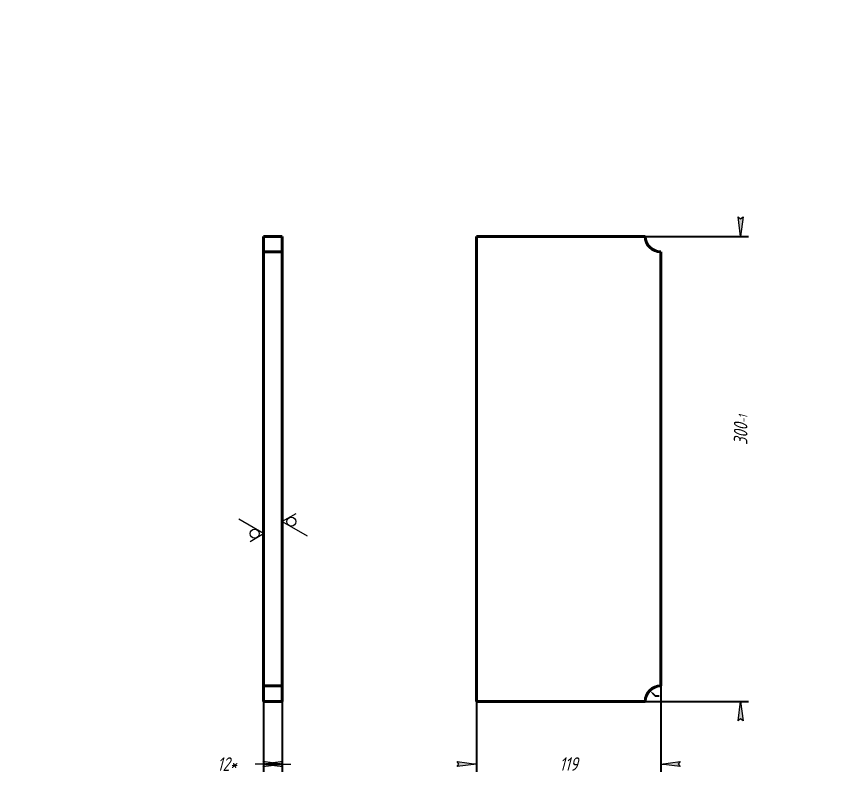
# Model space of a CAD drawing. Header units: millimetres. Extents: x 0 to 210, y 0 to 297.
# Drawn here: x 0 to 210, y 101 to 297 of the extents above; entities that cross this region are included whole.
import ezdxf

# ---------------------------------------------------------------- set-up
doc = ezdxf.new("R2010")
doc.units = ezdxf.units.MM
doc.linetypes.add('K5LT_BASIC', pattern=[0])
doc.linetypes.add('K5LT_THIN', pattern=[0])
doc.layers.add('Системный слой', color=7, linetype='Continuous')
doc.styles.add('KDIMTEXTSTYLE', font='GOST_AU.SHX', dxfattribs={"width": 0.96, "oblique": 15, "height": 5})
doc.dimstyles.new('KDIMSTYLE (0.40)', dxfattribs={"dimtxt": 5, "dimasz": 1, "dimexe": 2, "dimexo": 0.0625, "dimgap": 1, "dimtad": 1, "dimlfac": 2.5, "dimtxsty": 'KDIMTEXTSTYLE', "dimsah": 1, "dimcen": 0.09, "dimdle": 1, "dimadec": 0, "dimazin": 0, "dimtfac": 0.667, "dimtmove": 0, "dimatfit": 3, "dimfxl": 1, "dimtvp": 1, "dimtolj": 1, "dimtzin": 0, "dimarcsym": 0})

# ---------------------------------------------------------------- blocks, each defined once
blk = doc.blocks.new('KDIMARROW_02')
at = {"layer": 'Системный слой'}
blk.add_hatch(color=0, dxfattribs=at).paths.add_polyline_path([(4.5, 0), (5, 0.66), (0, 0), (5, -0.66)])
at = {"layer": 'Системный слой', "color": 0, "linetype": 'K5LT_THIN', "lineweight": 18}
for p, q in [((0, 0), (-1, 0)), ((5, 0.66), (0, 0)), ((0, 0), (5, -0.66)), ((0, 0), (7, 0)), ((4.5, 0), (5, 0.66)), ((5, -0.66), (4.5, 0))]:
    blk.add_line(p, q, dxfattribs=at)
blk = doc.blocks.new('U0')
at = {"layer": 'Системный слой', "color": 7, "linetype": 'K5LT_THIN', "lineweight": 18}
for p, q in [((63.86, 163.5), (57.45, 167.19)), ((60.36, 161.48), (63.86, 163.5))]:
    blk.add_line(p, q, dxfattribs=at)
blk.add_arc((61.52, 163.5), 1.17, 0, 360, dxfattribs=at)
blk = doc.blocks.new('U1')
at = {"layer": 'Системный слой', "color": 7, "linetype": 'K5LT_THIN', "lineweight": 18}
for p, q in [((72.16, 168.62), (68.66, 166.6)), ((68.66, 166.6), (75.06, 162.9))]:
    blk.add_line(p, q, dxfattribs=at)
blk.add_arc((70.99, 166.6), 1.17, 0, 360, dxfattribs=at)
blk = doc.blocks.new('KDIMARROW_01')
at = {"layer": 'Системный слой'}
blk.add_hatch(color=0, dxfattribs=at).paths.add_polyline_path([(-5, -0.66), (0, 0), (-5, 0.66), (-4.5, 0)])
at = {"layer": 'Системный слой', "color": 0, "linetype": 'K5LT_THIN', "lineweight": 18}
for p, q in [((-4.5, 0), (-5, 0.66)), ((-5, 0.66), (0, 0)), ((0, 0), (-5, -0.66)), ((-5, -0.66), (-4.5, 0)), ((0, 0), (-1, 0))]:
    blk.add_line(p, q, dxfattribs=at)

msp = doc.modelspace()

# ---------------------------------------------------------------- linework, layer by layer
at = {"layer": 'Системный слой', "color": 150, "linetype": 'K5LT_BASIC', "lineweight": 40, "true_color": 0x0080ff}
for p, q in [((63.8551, 240.2), (68.6551, 240.2)), ((63.8551, 236.2), (63.8551, 240.2)), ((68.6551, 236.2), (68.6551, 240.2)), ((118.7787, 240.2), (162.3787, 240.2)), ((118.7787, 120.2), (118.7787, 240.2)), ((63.8551, 236.2), (63.8551, 124.2)), ((63.8551, 236.2), (68.6551, 236.2)), ((68.6551, 236.2), (68.6551, 124.2)), ((166.3787, 236.2), (166.3787, 124.2)), ((63.8551, 124.2), (68.6551, 124.2)), ((63.8551, 120.2), (63.8551, 124.2)), ((68.6551, 120.2), (68.6551, 124.2)), ((63.8551, 120.2), (68.6551, 120.2)), ((162.3787, 120.2), (118.7787, 120.2))]:
    msp.add_line(p, q, dxfattribs=at)
for centre, start, end in [((166.3787, 240.2), 180, 270), ((166.3787, 120.2), 90, 180)]:
    msp.add_arc(centre, 4, start, end, dxfattribs=at)

# ---------------------------------------------------------------- block references
at = {"layer": 'Системный слой'}
for name in ['U1', 'U0']:
    msp.add_blockref(name, (0, 0), dxfattribs=at)

# ---------------------------------------------------------------- dimensions: what is measured, and where the dimension line sits
at = {"layer": 'Системный слой', "color": 7}
msp.add_linear_dim(base=(187, 120.2), p1=(162.3787, 240.2), p2=(162.3787, 120.2), angle=90, location=(187, 190.2), dimstyle='KDIMSTYLE (0.40)', override={"dimexo": 0, "dimpost": '\\H3.5;\\W0.965;\\Q15;<>\\H0.65x;\\S^-1;\\H1.5x;', "dimblk1": 'KDIMARROW_01', "dimblk2": 'KDIMARROW_01', "dimse1": 0, "dimse2": 0, "dimclrt": 7, "dimtolj": 1}, dxfattribs=at).render()
for base, p1, p2, location, override in [((118.7787, 104.0222), (166.3787, 124.2), (118.7787, 120.2), (142.5787, 104.0222), {"dimexo": 0, "dimpost": '\\H3.5;\\W0.965;\\Q15;<>', "dimblk1": 'KDIMARROW_01', "dimblk2": 'KDIMARROW_01', "dimse1": 0, "dimse2": 0, "dimclrt": 7, "dimtolj": 1}), ((63.8551, 104.0222), (68.6551, 120.2), (63.8551, 120.2), (54.4017, 104.0222), {"dimexo": 0, "dimpost": '\\H3.5;\\W0.965;\\Q15;<>\\H3.5;\\W0.965;\\Q15;\\Q15;*', "dimblk1": 'KDIMARROW_02', "dimblk2": 'KDIMARROW_02', "dimse1": 0, "dimse2": 0, "dimclrt": 7, "dimtolj": 1})]:
    msp.add_linear_dim(base=base, p1=p1, p2=p2, location=location, dimstyle='KDIMSTYLE (0.40)', override=override, dxfattribs=at).render()
msp.add_radius_dim(center=(166.3787, 120.2), mpoint=(163.5277, 123.0056), dimstyle='KDIMSTYLE (0.40)', override={"dimtih": 1, "dimtoh": 1, "dimpost": '\\H3.5;\\W0.965;\\Q15;R<>\\X\\H3.5;\\W0.965;\\Q15;\\Q15;2 рад.', "dimblk2": 'KDIMARROW_01', "dimclrt": 7, "dimtmove": 1, "dimtolj": 1}, dxfattribs=at).render()

doc.saveas('drawing.dxf')
